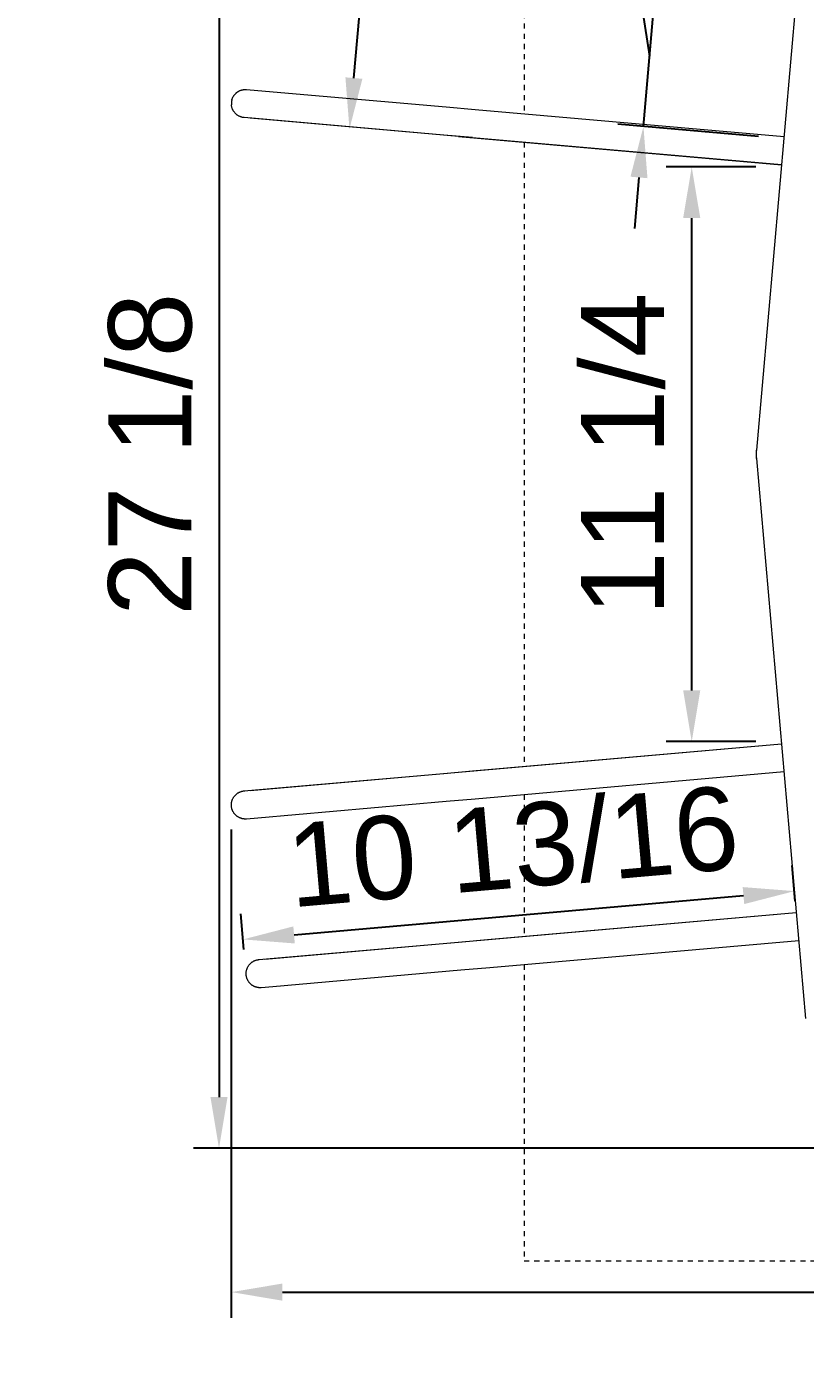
# Model space of a CAD drawing. Header units: inches. Extents: x -8 to 201, y -1 to 136.
# Drawn here: x -8.32 to 6.9, y 46.39 to 72.19 of the extents above; entities that cross this region are included whole.
import ezdxf

# ---------------------------------------------------------------- set-up
doc = ezdxf.new("R2010")
doc.units = ezdxf.units.IN
doc.linetypes.add('HIDDEN', pattern=[1.905, 1.27, -0.635])
for name, color, linetype, lineweight in [('ZANO_O', 10, 'Continuous', 0), ('ZANO_R', 7, 'Continuous', 0), ('ZANO_R_przerywana', 250, 'HIDDEN', 0), ('ZANO_W', 1, 'Continuous', 0)]:
    doc.layers.add(name, color=color, linetype=linetype, lineweight=lineweight)
doc.styles.get("Standard").update_dxf_attribs({"font": 'arial.ttf'})
doc.dimstyles.new('amerykanie', dxfattribs={"dimtxt": 50, "dimasz": 50, "dimexe": 0.5, "dimexo": 0.5, "dimgap": 1, "dimtad": 1, "dimdec": 0, "dimzin": 0, "dimlunit": 5, "dimtxsty": 'Standard', "dimcen": 0.09, "dimclrd": 1, "dimclre": 1, "dimclrt": 1, "dimazin": 0, "dimtfac": 1, "dimtdec": 0, "dimtmove": 0, "dimatfit": 3, "dimfxl": 1, "dimtzin": 0, "dimarcsym": 1})

# ---------------------------------------------------------------- blocks, each defined once
blk = doc.blocks.new('*D479')
at = {"layer": 'ZANO_W', "color": 1, "lineweight": -2}
for p, q in [((7.464, 77.39), (-5.059, 77.39)), ((-4.559, 76.39), (-4.559, 51.281)), ((7.496, 50.281), (-5.059, 50.281))]:
    blk.add_line(p, q, dxfattribs=at)
at = {"layer": 'ZANO_W', "color": 1}
for points in [[(-4.393, 76.39), (-4.726, 76.39), (-4.559, 77.39)], [(-4.726, 51.281), (-4.393, 51.281), (-4.559, 50.281)]]:
    blk.add_solid(points, dxfattribs=at)
at = {"layer": 'ZANO_W', "color": 1, "insert": (-5.899, 63.835), "char_height": 1.625, "attachment_point": 5, "rotation": 90}
blk.add_mtext('27 1/8', dxfattribs=at)
blk = doc.blocks.new('*D480')
at = {"layer": 'ZANO_W', "color": 1, "lineweight": -2}
for p, q in [((3.094, 85.643), (2.582, 79.792)), ((2.582, 79.792), (3.855, 71.61)), ((4.062, 73.979), (4.149, 74.975)), ((6.22, 72.786), (3.477, 73.026)), ((3.735, 70.237), (3.975, 72.983)), ((5.98, 70.041), (3.236, 70.281)), ((3.647, 69.241), (3.56, 68.245))]:
    blk.add_line(p, q, dxfattribs=at)
at = {"layer": 'ZANO_W', "color": 1}
for points in [[(3.896, 73.994), (4.228, 73.965), (3.975, 72.983)], [(3.813, 69.227), (3.481, 69.256), (3.735, 70.237)]]:
    blk.add_solid(points, dxfattribs=at)
at = {"layer": 'ZANO_W', "color": 1, "insert": (1.502, 82.834), "char_height": 1.625, "attachment_point": 5, "rotation": 85}
blk.add_mtext('2 3/4', dxfattribs=at)
blk = doc.blocks.new('*D481')
at = {"layer": 'ZANO_W', "color": 1, "lineweight": -2}
for p, q in [((-1.674, 74.03), (-0.861, 83.326)), ((-2.172, 74.074), (-2.172, 74.074)), ((-1.923, 71.183), (-1.761, 73.034)), ((-2.508, 70.23), (-2.508, 70.23))]:
    blk.add_line(p, q, dxfattribs=at)
at = {"layer": 'ZANO_W', "color": 1}
for points in [[(-1.595, 73.02), (-1.927, 73.049), (-1.674, 74.03)], [(-2.089, 71.197), (-1.757, 71.168), (-2.01, 70.187)]]:
    blk.add_solid(points, dxfattribs=at)
at = {"layer": 'ZANO_W', "color": 1, "insert": (-2.452, 80.527), "char_height": 1.625, "attachment_point": 5, "rotation": 85}
blk.add_mtext('3 7/8', dxfattribs=at)
blk = doc.blocks.new('*D482')
at = {"layer": 'ZANO_W', "color": 1, "lineweight": -2}
for p, q in [((5.93, 69.448), (4.178, 69.448)), ((4.678, 59.223), (4.678, 68.448)), ((5.93, 58.223), (4.178, 58.223))]:
    blk.add_line(p, q, dxfattribs=at)
at = {"layer": 'ZANO_W', "color": 1}
for points in [[(4.845, 68.448), (4.511, 68.448), (4.678, 69.448)], [(4.511, 59.223), (4.845, 59.223), (4.678, 58.223)]]:
    blk.add_solid(points, dxfattribs=at)
at = {"layer": 'ZANO_W', "color": 1, "insert": (3.338, 63.836), "char_height": 1.625, "attachment_point": 5, "rotation": 90}
blk.add_mtext('11 1/4', dxfattribs=at)
blk = doc.blocks.new('*D486')
at = {"layer": 'ZANO_W', "color": 1, "lineweight": -2}
for p, q in [((-4.32, 56.506), (-4.32, 46.973)), ((125.601, 56.506), (125.601, 46.973)), ((-3.32, 47.473), (124.601, 47.473))]:
    blk.add_line(p, q, dxfattribs=at)
at = {"layer": 'ZANO_W', "color": 1}
for points in [[(-3.32, 47.64), (-3.32, 47.306), (-4.32, 47.473)], [(124.601, 47.306), (124.601, 47.64), (125.601, 47.473)]]:
    blk.add_solid(points, dxfattribs=at)
at = {"layer": 'ZANO_W', "color": 1, "insert": (60.64, 48.813), "char_height": 1.625, "attachment_point": 5}
blk.add_mtext('129 15/16', dxfattribs=at)
blk = doc.blocks.new('*D487')
at = {"layer": 'ZANO_W', "color": 1, "lineweight": -2}
for p, q in [((6.702, 55.109), (6.642, 55.802)), ((-3.093, 54.448), (5.689, 55.217)), ((-4.072, 54.167), (-4.133, 54.859))]:
    blk.add_line(p, q, dxfattribs=at)
at = {"layer": 'ZANO_W', "color": 1}
for points in [[(5.704, 55.051), (5.674, 55.383), (6.685, 55.304)], [(-3.107, 54.615), (-3.078, 54.282), (-4.089, 54.361)]]:
    blk.add_solid(points, dxfattribs=at)
at = {"layer": 'ZANO_W', "color": 1, "insert": (1.181, 56.168), "char_height": 1.625, "attachment_point": 5, "rotation": 5}
blk.add_mtext('10 13/16', dxfattribs=at)
blk = doc.blocks.new('*D491')
at = {"layer": 'ZANO_O', "color": 1, "lineweight": -2}
for p, q in [((10.543, 61.24), (9.522, 61.24)), ((10.022, 53.814), (10.022, 60.24)), ((10.543, 52.814), (9.522, 52.814))]:
    blk.add_line(p, q, dxfattribs=at)
at = {"layer": 'ZANO_O', "color": 1}
for points in [[(10.189, 60.24), (9.855, 60.24), (10.022, 61.24)], [(9.855, 53.814), (10.189, 53.814), (10.022, 52.814)]]:
    blk.add_solid(points, dxfattribs=at)
at = {"layer": 'ZANO_O', "color": 1, "insert": (8.682, 57.027), "char_height": 1.625, "attachment_point": 5, "rotation": 90}
blk.add_mtext('8 7/16', dxfattribs=at)

msp = doc.modelspace()

# ---------------------------------------------------------------- linework, layer by layer
at = {"layer": 'ZANO_R'}
for p, q in [((6.90284, 74.85463), (5.94602, 63.91807)), ((-4.10367, 70.95255), (-4.09554, 70.95429)), ((-4.09554, 70.95429), (-4.08736, 70.95577)), ((-4.08736, 70.95577), (-4.07914, 70.95701)), ((-4.07914, 70.95701), (-4.07089, 70.958)), ((-4.07089, 70.958), (-4.06261, 70.95875)), ((-4.06261, 70.95875), (-4.05432, 70.95924)), ((-4.05432, 70.95924), (-4.04616, 70.95948)), ((-4.04616, 70.95948), (-4.038, 70.95948)), ((-4.038, 70.95948), (-4.02984, 70.95925)), ((-4.02984, 70.95925), (-4.02169, 70.95877)), ((-4.02169, 70.95877), (-3.7979, 70.9393)), ((-4.31727, 70.69842), (-4.31761, 70.68887)), ((-4.3166, 70.70794), (-4.31727, 70.69842)), ((-4.31561, 70.71744), (-4.3166, 70.70794)), ((-4.31428, 70.7269), (-4.31561, 70.71744)), ((-4.31263, 70.7363), (-4.31428, 70.7269)), ((-4.31065, 70.74564), (-4.31263, 70.7363)), ((-4.30835, 70.75491), (-4.31065, 70.74564)), ((-4.30835, 70.75491), (-4.30597, 70.7633)), ((-4.30597, 70.7633), (-4.30332, 70.77165)), ((-4.30332, 70.77165), (-4.30039, 70.77992)), ((-4.30039, 70.77992), (-4.29719, 70.78813)), ((-4.29719, 70.78813), (-4.29373, 70.79624)), ((-4.29373, 70.79624), (-4.29, 70.80425)), ((-4.29, 70.80425), (-4.28601, 70.81214)), ((-4.28601, 70.81214), (-4.28177, 70.81991)), ((-4.28177, 70.81991), (-4.27728, 70.82753)), ((-4.27728, 70.82753), (-4.27255, 70.83501)), ((-4.27255, 70.83501), (-4.26759, 70.84232)), ((-4.26759, 70.84232), (-4.2624, 70.84946)), ((-4.2624, 70.84946), (-4.257, 70.85641)), ((-4.257, 70.85641), (-4.2514, 70.86317)), ((-4.2514, 70.86317), (-4.2456, 70.86973)), ((-4.2456, 70.86973), (-4.23962, 70.87608)), ((-4.23962, 70.87608), (-4.23297, 70.88268)), ((-4.23297, 70.88268), (-4.2261, 70.88906)), ((-4.2261, 70.88906), (-4.22075, 70.89374)), ((-4.22075, 70.89374), (-4.21528, 70.89828)), ((-4.21528, 70.89828), (-4.20969, 70.90267)), ((-4.20969, 70.90267), (-4.20399, 70.90693)), ((-4.20399, 70.90693), (-4.19818, 70.91104)), ((-4.19818, 70.91104), (-4.19227, 70.91499)), ((-4.19227, 70.91499), (-4.18626, 70.91879)), ((-4.18626, 70.91879), (-4.18016, 70.92242)), ((-4.18016, 70.92242), (-4.17297, 70.92645)), ((-4.17297, 70.92645), (-4.16566, 70.93025)), ((-4.16566, 70.93025), (-4.15824, 70.93383)), ((-4.15824, 70.93383), (-4.15072, 70.93719)), ((-4.15072, 70.93719), (-4.1431, 70.94033)), ((-4.1431, 70.94033), (-4.1354, 70.94323)), ((-4.1354, 70.94323), (-4.12761, 70.94591)), ((-4.12761, 70.94591), (-4.11975, 70.94835)), ((-4.11975, 70.94835), (-4.11174, 70.95058)), ((-4.11174, 70.95058), (-4.10367, 70.95255)), ((-3.7979, 70.9393), (-0.1193, 70.61804)), ((-4.31761, 70.68887), (-4.31761, 70.67933)), ((-4.31761, 70.67933), (-4.31729, 70.66978)), ((-4.31729, 70.66978), (-4.31663, 70.66026)), ((-4.31566, 70.65087), (-4.31663, 70.66026)), ((-4.31437, 70.64152), (-4.31566, 70.65087)), ((-4.31276, 70.63223), (-4.31437, 70.64152)), ((-4.31083, 70.62299), (-4.31276, 70.63223)), ((-4.30859, 70.61383), (-4.31083, 70.62299)), ((-4.30603, 70.60474), (-4.30859, 70.61383)), ((-4.30317, 70.59575), (-4.30603, 70.60474)), ((-4.3, 70.58687), (-4.30317, 70.59575)), ((-4.29652, 70.57809), (-4.3, 70.58687)), ((-4.29275, 70.56945), (-4.29652, 70.57809)), ((-4.28868, 70.56093), (-4.29275, 70.56945)), ((-4.28433, 70.55256), (-4.28868, 70.56093)), ((-4.27969, 70.54434), (-4.28433, 70.55256)), ((-4.27477, 70.53629), (-4.27969, 70.54434)), ((-4.26959, 70.52841), (-4.27477, 70.53629)), ((-4.26413, 70.52071), (-4.26959, 70.52841)), ((-4.25841, 70.51321), (-4.26413, 70.52071)), ((-4.25244, 70.5059), (-4.25841, 70.51321)), ((-4.24622, 70.4988), (-4.25244, 70.5059)), ((-4.23977, 70.49192), (-4.24622, 70.4988)), ((-4.23308, 70.48527), (-4.23977, 70.49192)), ((-4.22617, 70.47884), (-4.23308, 70.48527)), ((-4.21904, 70.47266), (-4.22617, 70.47884)), ((-4.21171, 70.46673), (-4.21904, 70.47266)), ((-4.20417, 70.46105), (-4.21171, 70.46673)), ((-4.19645, 70.45563), (-4.20417, 70.46105)), ((-4.18854, 70.45047), (-4.19645, 70.45563)), ((-4.18047, 70.4456), (-4.18854, 70.45047)), ((-4.17223, 70.441), (-4.18047, 70.4456)), ((-4.16384, 70.43668), (-4.17223, 70.441)), ((-0.1193, 70.61804), (0.44503, 70.56871)), ((0.44503, 70.56871), (6.48166, 70.04057)), ((-4.1553, 70.43266), (-4.16384, 70.43668)), ((-4.14664, 70.42893), (-4.1553, 70.43266)), ((-4.13785, 70.4255), (-4.14664, 70.42893)), ((-4.12895, 70.42237), (-4.13785, 70.4255)), ((-4.11994, 70.41955), (-4.12895, 70.42237)), ((-4.11085, 70.41703), (-4.11994, 70.41955)), ((-4.10167, 70.41484), (-4.11085, 70.41703)), ((-4.09243, 70.41295), (-4.10167, 70.41484)), ((-4.08312, 70.41139), (-4.09243, 70.41295)), ((-4.07377, 70.41014), (-4.08312, 70.41139)), ((-4.06438, 70.40921), (-4.07377, 70.41014)), ((-3.84586, 70.39018), (-4.06438, 70.40923)), ((-0.61839, 70.10628), (-3.95304, 70.39941)), ((-0.16725, 70.06893), (-3.84586, 70.39018)), ((0.11885, 70.0417), (-0.61839, 70.10628)), ((0.39699, 70.0196), (-0.16725, 70.06893)), ((0.11885, 70.0417), (6.43343, 69.48924)), ((0.39699, 70.0196), (6.43362, 69.49146)), ((5.94241, 63.83556), (5.94281, 63.86304)), ((5.94281, 63.80808), (5.94241, 63.83556)), ((5.94281, 63.86304), (5.944, 63.8905)), ((5.944, 63.78062), (5.94281, 63.80808)), ((5.944, 63.8905), (5.946, 63.91791)), ((5.946, 63.7532), (5.944, 63.78062)), ((5.946, 63.91791), (5.9564, 63.91886)), ((5.9564, 63.75225), (5.946, 63.7532)), ((5.94602, 63.75305), (6.90284, 52.81649)), ((0.11885, 57.62942), (6.43343, 58.18188)), ((0.39699, 57.65152), (6.43362, 58.17966)), ((-3.95304, 57.27171), (-0.61839, 57.56484)), ((-3.84586, 57.28093), (-0.16725, 57.60219)), ((-0.61839, 57.56484), (0.11885, 57.62942)), ((-0.16725, 57.60219), (0.39699, 57.65152)), ((6.48166, 57.63055), (0.44503, 57.10241)), ((-4.06429, 57.2619), (-3.84586, 57.28093)), ((-4.31566, 57.02025), (-4.31437, 57.0296)), ((-4.31437, 57.0296), (-4.31276, 57.0389)), ((-4.31276, 57.0389), (-4.31083, 57.04814)), ((-4.31083, 57.04814), (-4.30859, 57.0573)), ((-4.30859, 57.0573), (-4.30603, 57.06639)), ((-4.30603, 57.06639), (-4.30316, 57.07538)), ((-4.30316, 57.07538), (-4.29999, 57.08427)), ((-4.29999, 57.08427), (-4.29651, 57.09304)), ((-4.29651, 57.09304), (-4.29274, 57.10169)), ((-4.29274, 57.10169), (-4.28867, 57.11021)), ((-4.28867, 57.11021), (-4.28432, 57.11858)), ((-4.28432, 57.11858), (-4.27968, 57.1268)), ((-4.27968, 57.1268), (-4.27476, 57.13485)), ((-4.27476, 57.13485), (-4.26957, 57.14273)), ((-4.26957, 57.14273), (-4.26411, 57.15043)), ((-4.26411, 57.15043), (-4.25839, 57.15794)), ((-4.25839, 57.15794), (-4.25242, 57.16525)), ((-4.25242, 57.16525), (-4.2462, 57.17234)), ((-4.2462, 57.17234), (-4.23974, 57.17923)), ((-4.23974, 57.17923), (-4.23305, 57.18588)), ((-4.23305, 57.18588), (-4.22613, 57.19231)), ((-4.22613, 57.19231), (-4.219, 57.19849)), ((-4.219, 57.19849), (-4.21167, 57.20442)), ((-4.21167, 57.20442), (-4.20413, 57.2101)), ((-4.20413, 57.2101), (-4.1964, 57.21552)), ((-4.1964, 57.21552), (-4.1885, 57.22067)), ((-4.1885, 57.22067), (-4.18042, 57.22555)), ((-4.18042, 57.22555), (-4.17217, 57.23015)), ((-4.17217, 57.23015), (-4.16378, 57.23446)), ((-4.16378, 57.23446), (-4.15524, 57.23849)), ((-4.15524, 57.23849), (-4.14657, 57.24222)), ((-4.14657, 57.24222), (-4.13778, 57.24565)), ((-4.13778, 57.24565), (-4.12888, 57.24877)), ((-4.12888, 57.24877), (-4.11987, 57.25159)), ((-4.11987, 57.25159), (-4.11077, 57.2541)), ((-4.11077, 57.2541), (-4.1016, 57.2563)), ((-4.1016, 57.2563), (-4.09235, 57.25818)), ((-4.09235, 57.25818), (-4.08304, 57.25975)), ((-4.08304, 57.25975), (-4.07369, 57.26099)), ((-4.07369, 57.26099), (-4.06429, 57.26191)), ((-4.05815, 57.26233), (-4.05936, 57.26225)), ((-4.05873, 57.26241), (-4.05749, 57.26252)), ((-0.1193, 57.05308), (-3.7979, 56.73182)), ((0.44503, 57.10241), (-0.1193, 57.05308)), ((-4.31761, 56.99179), (-4.31729, 57.00134)), ((-4.31761, 56.98224), (-4.31761, 56.99179)), ((-4.31727, 56.9727), (-4.31761, 56.98224)), ((-4.31729, 57.00134), (-4.31663, 57.01086)), ((-4.3166, 56.96318), (-4.31727, 56.9727)), ((-4.31663, 57.01086), (-4.31566, 57.02025)), ((-4.31561, 56.95368), (-4.3166, 56.96318)), ((-4.31428, 56.94422), (-4.31561, 56.95368)), ((-4.31263, 56.93482), (-4.31428, 56.94422)), ((-4.31065, 56.92548), (-4.31263, 56.93482)), ((-4.30835, 56.91621), (-4.31065, 56.92548)), ((-4.30597, 56.90782), (-4.30835, 56.91621)), ((-4.30332, 56.89947), (-4.30597, 56.90782)), ((-4.30039, 56.89119), (-4.30332, 56.89947)), ((-4.29719, 56.88299), (-4.30039, 56.89119)), ((-4.29373, 56.87488), (-4.29719, 56.88299)), ((-4.29, 56.86687), (-4.29373, 56.87488)), ((-4.28601, 56.85898), (-4.29, 56.86687)), ((-4.28177, 56.85121), (-4.28601, 56.85898)), ((-4.27728, 56.84358), (-4.28177, 56.85121)), ((-4.27255, 56.83611), (-4.27728, 56.84358)), ((-4.26759, 56.8288), (-4.27255, 56.83611)), ((-4.2624, 56.82166), (-4.26759, 56.8288)), ((-4.257, 56.81471), (-4.2624, 56.82166)), ((-4.2514, 56.80795), (-4.257, 56.81471)), ((-4.2456, 56.80139), (-4.2514, 56.80795)), ((-4.23962, 56.79504), (-4.2456, 56.80139)), ((-4.23293, 56.78839), (-4.23962, 56.79504)), ((-4.226, 56.78197), (-4.23293, 56.78839)), ((-4.21885, 56.77577), (-4.226, 56.78197)), ((-4.21148, 56.76983), (-4.21885, 56.77577)), ((-4.20392, 56.76413), (-4.21148, 56.76983)), ((-4.19616, 56.75871), (-4.20392, 56.76413)), ((-4.18824, 56.75356), (-4.19616, 56.75871)), ((-4.18016, 56.74869), (-4.18824, 56.75356)), ((-4.17473, 56.74563), (-4.18016, 56.74869)), ((-4.16924, 56.74269), (-4.17473, 56.74563)), ((-4.16367, 56.73988), (-4.16924, 56.74269)), ((-4.15805, 56.73719), (-4.16367, 56.73988)), ((-4.15237, 56.73464), (-4.15805, 56.73719)), ((-4.14663, 56.73221), (-4.15237, 56.73464)), ((-4.14084, 56.72991), (-4.14663, 56.73221)), ((-4.13499, 56.72774), (-4.14084, 56.72991)), ((-4.1291, 56.7257), (-4.13499, 56.72774)), ((-4.12317, 56.7238), (-4.1291, 56.7257)), ((-4.11719, 56.72203), (-4.12317, 56.7238)), ((-4.11118, 56.7204), (-4.11719, 56.72203)), ((-4.10513, 56.7189), (-4.11118, 56.7204)), ((-4.09905, 56.71755), (-4.10513, 56.7189)), ((-4.09294, 56.71633), (-4.09905, 56.71755)), ((-4.0868, 56.71525), (-4.09294, 56.71633)), ((-4.07872, 56.71405), (-4.0868, 56.71525)), ((-4.07061, 56.71309), (-4.07872, 56.71405)), ((-4.06247, 56.71237), (-4.07061, 56.71309)), ((-4.05432, 56.71189), (-4.06247, 56.71237)), ((-4.04521, 56.71163), (-4.05432, 56.71189)), ((-4.0382, 56.71163), (-4.04521, 56.71163)), ((-4.03351, 56.71172), (-4.0382, 56.71163)), ((-4.02883, 56.7119), (-4.03351, 56.71172)), ((-4.02169, 56.71235), (-4.02883, 56.7119)), ((-3.7979, 56.73182), (-4.02169, 56.71235)), ((0.40709, 54.33477), (6.72167, 54.88723)), ((0.68523, 54.35687), (6.72187, 54.88501)), ((-3.66479, 53.97706), (-0.33015, 54.27019)), ((-3.55761, 53.98628), (0.12099, 54.30754)), ((-0.33015, 54.27019), (0.40709, 54.33477)), ((0.12099, 54.30754), (0.68523, 54.35687)), ((6.76991, 54.3359), (0.73327, 53.80776)), ((-3.90816, 53.92087), (-3.90025, 53.92602)), ((-3.90025, 53.92602), (-3.89217, 53.9309)), ((-3.89217, 53.9309), (-3.88393, 53.9355)), ((-3.88393, 53.9355), (-3.87554, 53.93981)), ((-3.87554, 53.93981), (-3.867, 53.94384)), ((-3.867, 53.94384), (-3.85833, 53.94757)), ((-3.85833, 53.94757), (-3.84954, 53.951)), ((-3.84954, 53.951), (-3.84063, 53.95412)), ((-3.84063, 53.95412), (-3.83163, 53.95694)), ((-3.83163, 53.95694), (-3.82253, 53.95945)), ((-3.82253, 53.95945), (-3.81335, 53.96165)), ((-3.81335, 53.96165), (-3.8041, 53.96353)), ((-3.8041, 53.96353), (-3.7948, 53.9651)), ((-3.7948, 53.9651), (-3.78544, 53.96634)), ((-3.78544, 53.96634), (-3.77605, 53.96726)), ((-3.77605, 53.96725), (-3.55761, 53.98628)), ((-3.7699, 53.96768), (-3.77112, 53.9676)), ((-3.77049, 53.96776), (-3.76924, 53.96787)), ((-4.02937, 53.69714), (-4.02904, 53.70669)), ((-4.02936, 53.68759), (-4.02937, 53.69714)), ((-4.02903, 53.67805), (-4.02936, 53.68759)), ((-4.02904, 53.70669), (-4.02839, 53.71621)), ((-4.02836, 53.66853), (-4.02903, 53.67805)), ((-4.02839, 53.71621), (-4.02742, 53.7256)), ((-4.02736, 53.65903), (-4.02836, 53.66853)), ((-4.02742, 53.7256), (-4.02613, 53.73495)), ((-4.02613, 53.73495), (-4.02451, 53.74425)), ((-4.02451, 53.74425), (-4.02258, 53.75349)), ((-4.02258, 53.75349), (-4.02034, 53.76265)), ((-4.02034, 53.76265), (-4.01778, 53.77174)), ((-4.01778, 53.77174), (-4.01492, 53.78073)), ((-4.01492, 53.78073), (-4.01175, 53.78962)), ((-4.01175, 53.78962), (-4.00827, 53.79839)), ((-4.00827, 53.79839), (-4.0045, 53.80704)), ((-4.0045, 53.80704), (-4.00043, 53.81556)), ((-4.00043, 53.81556), (-3.99607, 53.82393)), ((-3.99607, 53.82393), (-3.99143, 53.83215)), ((-3.99143, 53.83215), (-3.98651, 53.8402)), ((-3.98651, 53.8402), (-3.98132, 53.84808)), ((-3.98132, 53.84808), (-3.97586, 53.85578)), ((-3.97586, 53.85578), (-3.97015, 53.86329)), ((-3.97015, 53.86329), (-3.96417, 53.8706)), ((-3.96417, 53.8706), (-3.95795, 53.8777)), ((-3.95795, 53.8777), (-3.95149, 53.88458)), ((-3.95149, 53.88458), (-3.9448, 53.89123)), ((-3.9448, 53.89123), (-3.93789, 53.89766)), ((-3.93789, 53.89766), (-3.93076, 53.90384)), ((-3.93076, 53.90384), (-3.92342, 53.90977)), ((-3.92342, 53.90977), (-3.91589, 53.91545)), ((-3.91589, 53.91545), (-3.90816, 53.92087)), ((0.16895, 53.75843), (-3.50966, 53.43717)), ((0.73327, 53.80776), (0.16895, 53.75843)), ((-4.02604, 53.64957), (-4.02736, 53.65903)), ((-4.02438, 53.64017), (-4.02604, 53.64957)), ((-4.02241, 53.63083), (-4.02438, 53.64017)), ((-4.02011, 53.62156), (-4.02241, 53.63083)), ((-4.01773, 53.61317), (-4.02011, 53.62156)), ((-4.01507, 53.60482), (-4.01773, 53.61317)), ((-4.01215, 53.59654), (-4.01507, 53.60482)), ((-4.00895, 53.58834), (-4.01215, 53.59654)), ((-4.00548, 53.58023), (-4.00895, 53.58834)), ((-4.00175, 53.57222), (-4.00548, 53.58023)), ((-3.99777, 53.56433), (-4.00175, 53.57222)), ((-3.99352, 53.55656), (-3.99777, 53.56433)), ((-3.98903, 53.54893), (-3.99352, 53.55656)), ((-3.9843, 53.54146), (-3.98903, 53.54893)), ((-3.97934, 53.53415), (-3.9843, 53.54146)), ((-3.97416, 53.52701), (-3.97934, 53.53415)), ((-3.96876, 53.52006), (-3.97416, 53.52701)), ((-3.96316, 53.5133), (-3.96876, 53.52006)), ((-3.95736, 53.50674), (-3.96316, 53.5133)), ((-3.95137, 53.50039), (-3.95736, 53.50674)), ((-3.94468, 53.49374), (-3.95137, 53.50039)), ((-3.93775, 53.48732), (-3.94468, 53.49374)), ((-3.9306, 53.48112), (-3.93775, 53.48732)), ((-3.92324, 53.47518), (-3.9306, 53.48112)), ((-3.91567, 53.46948), (-3.92324, 53.47518)), ((-3.90792, 53.46406), (-3.91567, 53.46948)), ((-3.89999, 53.45891), (-3.90792, 53.46406)), ((-3.89191, 53.45404), (-3.89999, 53.45891)), ((-3.88649, 53.45098), (-3.89191, 53.45404)), ((-3.88099, 53.44804), (-3.88649, 53.45098)), ((-3.87543, 53.44523), (-3.88099, 53.44804)), ((-3.86981, 53.44255), (-3.87543, 53.44523)), ((-3.86412, 53.43999), (-3.86981, 53.44255)), ((-3.85838, 53.43756), (-3.86412, 53.43999)), ((-3.85259, 53.43526), (-3.85838, 53.43756)), ((-3.84675, 53.43309), (-3.85259, 53.43526)), ((-3.84086, 53.43105), (-3.84675, 53.43309)), ((-3.83492, 53.42915), (-3.84086, 53.43105)), ((-3.82895, 53.42738), (-3.83492, 53.42915)), ((-3.82293, 53.42575), (-3.82895, 53.42738)), ((-3.81688, 53.42426), (-3.82293, 53.42575)), ((-3.8108, 53.4229), (-3.81688, 53.42426)), ((-3.80469, 53.42168), (-3.8108, 53.4229)), ((-3.79855, 53.4206), (-3.80469, 53.42168)), ((-3.79047, 53.4194), (-3.79855, 53.4206)), ((-3.78236, 53.41844), (-3.79047, 53.4194)), ((-3.77423, 53.41772), (-3.78236, 53.41844)), ((-3.76607, 53.41724), (-3.77423, 53.41772)), ((-3.75697, 53.41698), (-3.76607, 53.41724)), ((-3.74995, 53.41698), (-3.75697, 53.41698)), ((-3.74527, 53.41707), (-3.74995, 53.41698)), ((-3.74059, 53.41725), (-3.74527, 53.41707)), ((-3.73344, 53.41771), (-3.74059, 53.41725)), ((-3.50966, 53.43717), (-3.73344, 53.41771))]:
    msp.add_line(p, q, dxfattribs=at)
at = {"layer": 'ZANO_R_przerywana', "ltscale": 0.05}
for p, q in [((1.40174, 73.24933), (1.40174, 70.48501)), ((1.40174, 69.92946), (1.40174, 57.74166)), ((1.40174, 57.18611), (1.40174, 54.42179)), ((1.40174, 53.86625), (1.40174, 48.08682)), ((1.40174, 48.08682), (15.18189, 48.08682))]:
    msp.add_line(p, q, dxfattribs=at)

# ---------------------------------------------------------------- dimensions: what is measured, and where the dimension line sits
at = {"layer": 'ZANO_O'}
dim = msp.add_linear_dim(base=(10.02206, 61.23985), p1=(11.04291, 52.81428), p2=(11.04291, 61.23985), angle=90, dimstyle='amerykanie', override={"dimtxt": 1.625, "dimasz": 1, "dimgap": 0.5, "dimdec": 4, "dimaunit": 1, "dimadec": 1, "dimtdec": 4, "dimtmove": 1, "dimfrac": 2}, dxfattribs=at)
dim.commit()
dim.dimension.update_dxf_attribs({"geometry": '*D491', "text_midpoint": (8.68184, 57.02706)})
at = {"layer": 'ZANO_W'}
for base, p1, p2, angle, picture, middle in [((3.97475, 72.98288), (6.47788, 69.99733), (6.71809, 72.74287), 84.99998, '*D480', (2.62525, 80.29044)), ((-1.67407, 74.0304), (-2.01035, 70.18664), (-1.67407, 74.0304), 85.000001, '*D481', (-1.35286, 80.43126))]:
    dim = msp.add_linear_dim(base=base, p1=p1, p2=p2, angle=angle, dimstyle='amerykanie', override={"dimtxt": 1.625, "dimasz": 1, "dimgap": 0.5, "dimdec": 4, "dimaunit": 1, "dimadec": 1, "dimtdec": 4, "dimtmove": 1, "dimfrac": 2}, dxfattribs=at)
    dim.commit()
    dim.dimension.update_dxf_attribs({"geometry": picture, "text_midpoint": middle, "dimtype": 161})
for base, p1, p2, picture, middle in [((-4.55923, 50.28068), (7.96363, 77.38994), (7.99628, 50.28068), '*D479', (-5.89944, 63.83531)), ((4.67809, 69.44822), (6.42984, 58.2229), (6.42984, 69.44822), '*D482', (3.33788, 63.83556))]:
    dim = msp.add_linear_dim(base=base, p1=p1, p2=p2, angle=90, dimstyle='amerykanie', override={"dimtxt": 1.625, "dimasz": 1, "dimgap": 0.5, "dimdec": 4, "dimaunit": 1, "dimadec": 1, "dimtdec": 4, "dimtmove": 1, "dimfrac": 2}, dxfattribs=at)
    dim.commit()
    dim.dimension.update_dxf_attribs({"geometry": picture, "text_midpoint": middle})
dim = msp.add_aligned_dim(p1=(-4.02836, 53.66853), p2=(6.74583, 54.61115), distance=0.69544, dimstyle='amerykanie', override={"dimtxt": 1.625, "dimasz": 1, "dimgap": 0.5, "dimdec": 4, "dimaunit": 1, "dimadec": 1, "dimtdec": 4, "dimtmove": 1, "dimfrac": 2}, dxfattribs=at)
dim.commit()
dim.dimension.update_dxf_attribs({"geometry": '*D487', "text_midpoint": (1.18127, 56.16829)})
dim = msp.add_linear_dim(base=(125.60097, 47.47285), p1=(-4.32033, 57.00573), p2=(125.60097, 57.00638), dimstyle='amerykanie', override={"dimtxt": 1.625, "dimasz": 1, "dimgap": 0.5, "dimdec": 4, "dimaunit": 1, "dimadec": 1, "dimtdec": 4, "dimtmove": 1, "dimfrac": 2}, dxfattribs=at)
dim.commit()
dim.dimension.update_dxf_attribs({"geometry": '*D486', "text_midpoint": (60.64032, 48.81307)})

doc.saveas('drawing.dxf')
